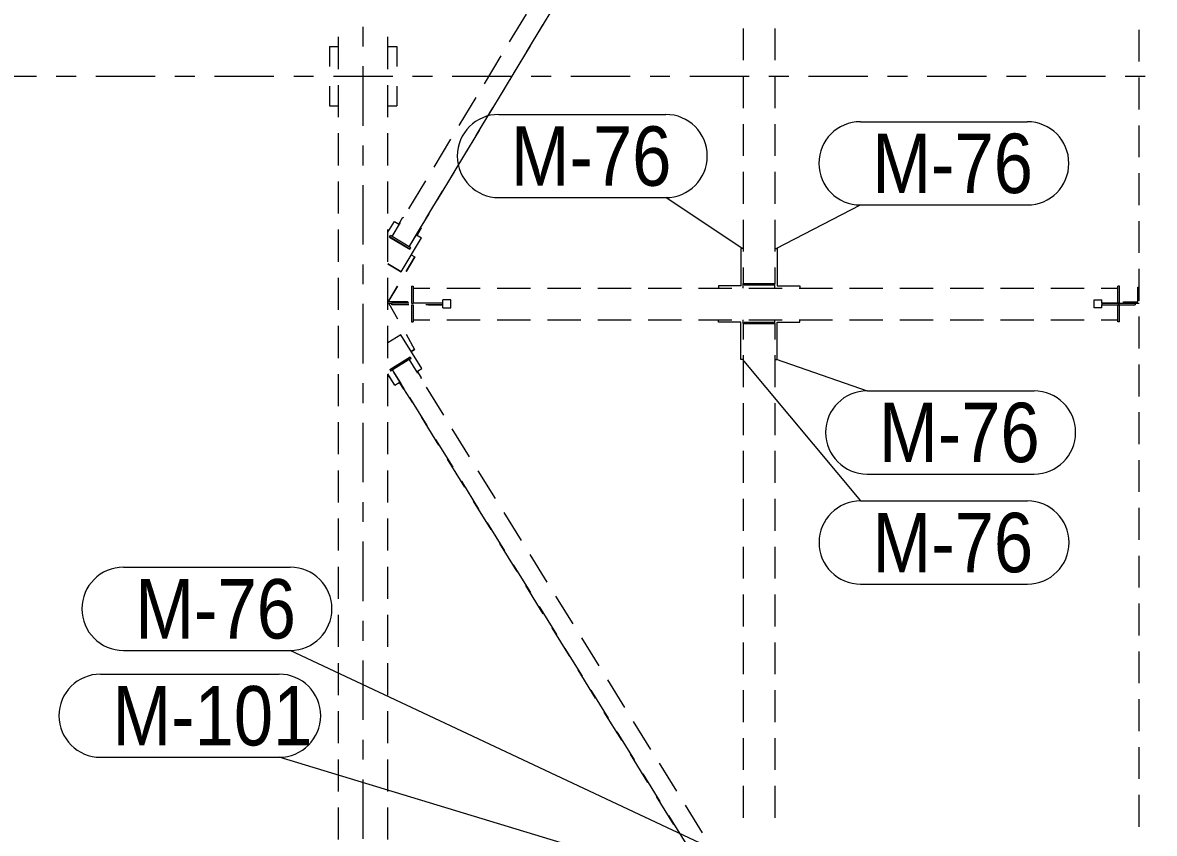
# Model space of a CAD drawing. Header units: millimetres. Extents: x -59 to 782, y -222 to 372.
# Drawn here: x 144.8 to 202, y 222.3 to 263.2 of the extents above; entities that cross this region are included whole.
import ezdxf

# ---------------------------------------------------------------- set-up
doc = ezdxf.new("R2010")
doc.units = ezdxf.units.MM
doc.linetypes.add('XKITLINE00', pattern=[0])
doc.linetypes.add('XKITLINE03', pattern=[6, 3, -1, 1, -1])
for name, color, linetype, lineweight in [('Part', 2, 'Continuous', 0), ('PartMark', 3, 'Continuous', 0), ('S-GRID', 1, 'Continuous', 0)]:
    doc.layers.add(name, color=color, linetype=linetype, lineweight=lineweight)
doc.styles.add('GOST type A', font='ARIAL.TTF')

msp = doc.modelspace()

# ---------------------------------------------------------------- linework, layer by layer
at = {"layer": 'Part', "linetype": 'XKITLINE00', "lineweight": 0}
for p, q in [((170.881, 262.738), (171.735, 264.152)), ((169.395, 262.228), (170.243, 263.631)), ((170.251, 261.711), (171.099, 263.114)), ((160.75, 260.863), (160.75, 262.484)), ((163.25, 260.863), (163.25, 262.484)), ((181.201, 262.915), (181.201, 261.305)), ((182.801, 262.915), (182.801, 261.305)), ((201.2, 261.236), (201.2, 262.846)), ((160.3, 261.998), (160.75, 261.998)), ((160.3, 261.998), (160.3, 260.998)), ((163.25, 261.998), (163.7, 261.998)), ((163.7, 261.998), (163.7, 260.998)), ((169.6, 260.617), (170.454, 262.031)), ((168.125, 260.123), (168.972, 261.526)), ((168.981, 259.606), (169.828, 261.009)), ((181.201, 260.5), (181.201, 258.889)), ((182.801, 260.5), (182.801, 258.889)), ((201.2, 258.822), (201.2, 260.432)), ((160.3, 259.998), (160.3, 258.998)), ((160.75, 258.431), (160.75, 260.052)), ((163.25, 258.431), (163.25, 260.052)), ((163.7, 259.998), (163.7, 258.998)), ((168.319, 258.496), (169.173, 259.91)), ((160.3, 259.001), (160.75, 259.001)), ((160.3, 258.998), (160.75, 258.998)), ((163.25, 259.001), (163.7, 259.001)), ((163.25, 258.998), (163.487, 258.998)), ((166.854, 258.019), (167.701, 259.422)), ((167.71, 257.502), (168.557, 258.905)), ((181.201, 258.084), (181.201, 256.474)), ((182.801, 258.084), (182.801, 256.474)), ((201.2, 256.408), (201.2, 258.017)), ((160.75, 255.999), (160.75, 257.621)), ((163.25, 255.999), (163.25, 257.621)), ((165.583, 255.915), (166.43, 257.317)), ((167.039, 256.375), (167.892, 257.789)), ((166.439, 255.398), (167.286, 256.801)), ((165.758, 254.254), (166.612, 255.668)), ((181.201, 255.669), (181.201, 254.058)), ((182.801, 255.669), (182.801, 254.058)), ((201.2, 253.994), (201.2, 255.603)), ((160.75, 253.568), (160.75, 255.189)), ((163.25, 253.568), (163.25, 255.189)), ((164.312, 253.81), (165.159, 255.213)), ((165.168, 253.293), (166.015, 254.696)), ((163.802, 253.038), (164.008, 253.38)), ((164.008, 253.38), (164.04, 253.361)), ((164.904, 252.84), (165.331, 253.547)), ((181.201, 253.253), (181.201, 251.643)), ((182.801, 253.253), (182.801, 251.643)), ((160.75, 251.136), (160.75, 252.757)), ((163.25, 252.625), (163.579, 253.169)), ((163.25, 251.136), (163.25, 252.757)), ((163.465, 252.407), (163.888, 253.109)), ((163.579, 253.169), (163.832, 253.016)), ((163.801, 253.035), (163.802, 253.038)), ((163.834, 253.018), (163.802, 253.038)), ((164.692, 252.5), (164.899, 252.843)), ((164.933, 252.822), (164.726, 252.48)), ((164.728, 252.476), (164.933, 252.815)), ((164.899, 252.843), (164.933, 252.822)), ((164.933, 252.815), (164.933, 252.822)), ((201.2, 251.579), (201.2, 253.189)), ((163.337, 252.391), (163.378, 252.459)), ((164.364, 251.771), (163.337, 252.391)), ((163.337, 252.391), (163.337, 252.381)), ((163.337, 252.381), (164.364, 251.761)), ((164.406, 251.839), (163.378, 252.459)), ((163.915, 250.631), (164.949, 252.342)), ((163.915, 250.629), (164.949, 252.341)), ((164.321, 251.89), (164.744, 252.592)), ((164.324, 251.889), (164.692, 252.498)), ((164.689, 252.499), (164.949, 252.342)), ((164.726, 252.48), (164.692, 252.5)), ((164.692, 252.498), (164.692, 252.5)), ((164.714, 252.542), (164.716, 252.54)), ((164.726, 252.477), (164.726, 252.48)), ((164.949, 252.342), (164.949, 252.341)), ((164.364, 251.771), (164.406, 251.839)), ((164.364, 251.761), (164.405, 251.83)), ((164.364, 251.761), (164.364, 251.771)), ((164.405, 251.83), (164.406, 251.839)), ((181.201, 251.801), (181.081, 251.801)), ((181.081, 251.801), (181.081, 249.921)), ((182.801, 251.801), (182.921, 251.801)), ((182.921, 251.801), (182.921, 249.921)), ((163.25, 251.032), (163.915, 250.631)), ((163.915, 250.629), (163.25, 251.031)), ((164.603, 251.382), (164.167, 250.644)), ((164.167, 250.643), (164.603, 251.38)), ((164.431, 251.486), (164.603, 251.382)), ((164.603, 251.38), (164.603, 251.382)), ((163.915, 250.631), (163.915, 250.629)), ((181.201, 250.838), (181.201, 250.033)), ((182.801, 250.838), (182.801, 250.033)), ((201.2, 249.165), (201.2, 250.775)), ((160.75, 248.704), (160.75, 250.325)), ((163.25, 248.704), (163.25, 250.325)), ((163.731, 249.906), (163.295, 249.168)), ((163.295, 249.167), (163.731, 249.905)), ((164.445, 249.901), (164.445, 249.041)), ((164.445, 249.901), (164.525, 249.901)), ((164.525, 249.901), (164.525, 249.041)), ((181.081, 249.921), (179.951, 249.921)), ((179.951, 249.921), (179.951, 249.801)), ((181.201, 250.041), (182.788, 250.041)), ((181.201, 249.801), (181.201, 250.033)), ((181.241, 250.041), (181.241, 249.974)), ((181.241, 250.041), (182.761, 250.041)), ((181.241, 250.001), (182.761, 250.001)), ((181.241, 249.974), (182.761, 249.974)), ((182.761, 249.974), (182.761, 250.041)), ((182.801, 249.801), (182.801, 250.033)), ((182.921, 249.921), (184.051, 249.921)), ((184.051, 249.921), (184.051, 249.801)), ((200.2, 249.901), (200.12, 249.901)), ((200.12, 249.041), (200.12, 249.901)), ((200.2, 249.041), (200.2, 249.901)), ((201.13, 249.111), (201.13, 249.841)), ((201.13, 249.841), (201.2, 249.841)), ((164.525, 249.801), (165.373, 249.801)), ((166.22, 249.801), (167.915, 249.801)), ((168.763, 249.801), (170.458, 249.801)), ((171.305, 249.801), (173, 249.801)), ((173.847, 249.801), (175.542, 249.801)), ((176.39, 249.801), (178.085, 249.801)), ((178.932, 249.801), (180.627, 249.801)), ((181.475, 249.801), (183.17, 249.801)), ((184.017, 249.801), (185.712, 249.801)), ((186.56, 249.801), (188.255, 249.801)), ((189.102, 249.801), (190.797, 249.801)), ((191.645, 249.801), (193.34, 249.801)), ((194.187, 249.801), (195.882, 249.801)), ((196.73, 249.801), (198.425, 249.801)), ((199.272, 249.801), (200.12, 249.801)), ((163.295, 249.168), (163.25, 249.168)), ((163.25, 249.167), (163.295, 249.167)), ((163.25, 249.121), (164.245, 249.121)), ((163.25, 249.041), (163.445, 249.041)), ((163.25, 249.018), (163.295, 249.018)), ((163.295, 249.167), (163.295, 249.168)), ((163.295, 249.018), (163.731, 248.245)), ((164.305, 249.041), (163.445, 249.041)), ((163.445, 248.961), (163.445, 249.041)), ((164.305, 248.961), (163.445, 248.961)), ((164.245, 249.121), (164.245, 249.041)), ((164.445, 249.041), (164.525, 249.041)), ((164.445, 248.961), (164.445, 248.101)), ((164.445, 248.961), (164.525, 248.961)), ((164.525, 249.051), (166.025, 249.051)), ((164.525, 248.961), (164.525, 248.101)), ((166.025, 249.041), (165.165, 249.041)), ((166.025, 248.961), (165.165, 248.961)), ((165.306, 248.951), (166.025, 248.951)), ((166.425, 249.201), (166.025, 249.201)), ((166.025, 249.041), (166.025, 249.201)), ((166.025, 248.961), (166.025, 249.041)), ((166.025, 248.801), (166.025, 248.961)), ((166.025, 248.801), (166.425, 248.801)), ((166.425, 248.801), (166.425, 249.201)), ((198.92, 248.801), (198.92, 249.201)), ((198.92, 249.201), (199.32, 249.201)), ((199.32, 248.801), (198.92, 248.801)), ((199.32, 249.041), (199.32, 249.201)), ((199.32, 249.051), (200.12, 249.051)), ((199.32, 249.041), (199.32, 248.961)), ((199.32, 249.041), (201, 249.041)), ((199.32, 248.961), (201, 248.961)), ((199.32, 248.801), (199.32, 248.961)), ((199.32, 248.951), (200.107, 248.951)), ((200.2, 249.041), (200.12, 249.041)), ((200.2, 248.961), (200.12, 248.961)), ((200.12, 248.101), (200.12, 248.961)), ((200.2, 248.101), (200.2, 248.961)), ((200.4, 249.041), (200.4, 249.111)), ((200.4, 249.111), (201.13, 249.111)), ((201, 249.041), (201, 248.961)), ((201, 249.041), (201.2, 249.041)), ((164.525, 248.201), (165.373, 248.201)), ((166.22, 248.201), (167.915, 248.201)), ((168.763, 248.201), (170.458, 248.201)), ((171.305, 248.201), (173, 248.201)), ((173.847, 248.201), (175.542, 248.201)), ((176.39, 248.201), (178.085, 248.201)), ((178.932, 248.201), (180.627, 248.201)), ((179.951, 248.081), (179.951, 248.201)), ((181.201, 248.019), (181.201, 248.201)), ((181.475, 248.201), (183.17, 248.201)), ((182.801, 248.019), (182.801, 248.201)), ((184.017, 248.201), (185.712, 248.201)), ((184.051, 248.081), (184.051, 248.201)), ((186.56, 248.201), (188.255, 248.201)), ((189.102, 248.201), (190.797, 248.201)), ((191.645, 248.201), (193.34, 248.201)), ((194.187, 248.201), (195.882, 248.201)), ((196.73, 248.201), (198.425, 248.201)), ((199.272, 248.201), (200.12, 248.201)), ((201.2, 246.751), (201.2, 248.36)), ((160.75, 246.272), (160.75, 247.894)), ((163.25, 246.272), (163.25, 247.894)), ((164.445, 248.101), (164.525, 248.101)), ((181.081, 248.081), (179.951, 248.081)), ((181.081, 246.201), (181.081, 248.081)), ((181.201, 248.019), (182.801, 248.019)), ((181.201, 248.019), (181.201, 247.214)), ((182.761, 248.059), (181.241, 248.059)), ((181.241, 248.059), (181.241, 248.019)), ((182.761, 248.019), (182.761, 248.059)), ((182.801, 248.019), (182.801, 247.214)), ((182.921, 246.201), (182.921, 248.081)), ((182.921, 248.081), (184.051, 248.081)), ((200.2, 248.101), (200.12, 248.101)), ((163.905, 247.445), (163.25, 247.039)), ((164.959, 245.745), (163.905, 247.445)), ((164.166, 247.472), (164.602, 246.699)), ((164.602, 246.699), (164.432, 246.594)), ((164.433, 246.593), (164.602, 246.698)), ((164.602, 246.698), (164.602, 246.699)), ((181.201, 246.409), (181.201, 244.799)), ((182.801, 246.409), (182.801, 244.799)), ((163.347, 245.697), (164.367, 246.33)), ((163.389, 245.629), (164.409, 246.262)), ((164.324, 246.207), (163.474, 245.68)), ((164.76, 245.504), (164.324, 246.207)), ((164.328, 246.201), (164.409, 246.252)), ((164.367, 246.33), (164.409, 246.262)), ((164.409, 246.262), (164.409, 246.252)), ((181.201, 246.201), (181.081, 246.201)), ((182.801, 246.201), (182.921, 246.201)), ((201.2, 244.337), (201.2, 245.946)), ((160.75, 243.841), (160.75, 245.462)), ((163.599, 244.903), (163.25, 245.465)), ((163.599, 244.901), (163.25, 245.464)), ((163.25, 243.841), (163.25, 245.462)), ((163.347, 245.697), (163.347, 245.688)), ((163.347, 245.697), (163.389, 245.629)), ((163.347, 245.688), (163.389, 245.62)), ((163.389, 245.62), (163.478, 245.674)), ((163.389, 245.62), (163.389, 245.629)), ((163.474, 245.68), (163.91, 244.977)), ((163.852, 245.063), (163.543, 245.562)), ((164.706, 245.591), (164.737, 245.611)), ((164.948, 245.271), (164.737, 245.611)), ((164.739, 245.609), (164.959, 245.745)), ((164.739, 245.608), (164.959, 245.744)), ((164.916, 245.252), (164.948, 245.271)), ((164.92, 245.246), (164.948, 245.264)), ((164.948, 245.264), (164.948, 245.271)), ((164.959, 245.744), (164.959, 245.745)), ((163.599, 244.903), (163.821, 245.04)), ((163.599, 244.901), (163.821, 245.039)), ((163.599, 244.901), (163.599, 244.903)), ((163.819, 245.042), (163.853, 245.063)), ((163.819, 245.042), (164.03, 244.702)), ((163.82, 245.035), (163.819, 245.042)), ((163.82, 245.035), (164.031, 244.695)), ((164.064, 244.723), (163.853, 245.063)), ((163.855, 245.061), (163.857, 245.063)), ((163.855, 245.06), (163.858, 245.062)), ((163.881, 245.018), (163.884, 245.02)), ((164.03, 244.702), (164.064, 244.723)), ((164.031, 244.695), (164.03, 244.702)), ((164.031, 244.695), (164.065, 244.716)), ((164.502, 244.006), (164.062, 244.715)), ((164.065, 244.716), (164.064, 244.723)), ((166.068, 243.394), (165.196, 244.8)), ((164.346, 244.274), (165.218, 242.867)), ((181.201, 243.993), (181.201, 242.383)), ((182.801, 243.993), (182.801, 242.383)), ((160.75, 241.409), (160.75, 243.03)), ((163.25, 241.409), (163.25, 243.03)), ((165.822, 241.877), (164.942, 243.296)), ((201.2, 241.923), (201.2, 243.532)), ((167.376, 241.283), (166.504, 242.69)), ((165.654, 242.163), (166.526, 240.757)), ((181.201, 241.578), (181.201, 239.968)), ((182.801, 241.578), (182.801, 239.968)), ((167.141, 239.748), (166.262, 241.167)), ((201.2, 239.508), (201.2, 241.118)), ((160.75, 238.977), (160.75, 240.598)), ((163.25, 238.977), (163.25, 240.598)), ((168.685, 239.173), (167.812, 240.58)), ((166.962, 240.053), (167.835, 238.646)), ((168.461, 237.62), (167.581, 239.039)), ((181.201, 239.162), (181.201, 237.552)), ((182.801, 239.162), (182.801, 237.552)), ((169.993, 237.063), (169.121, 238.47)), ((201.2, 237.094), (201.2, 238.704)), ((160.75, 236.546), (160.75, 238.167)), ((163.25, 236.546), (163.25, 238.167)), ((168.271, 237.943), (169.143, 236.536)), ((169.781, 235.491), (168.901, 236.91)), ((181.201, 236.747), (181.201, 235.136)), ((182.801, 236.747), (182.801, 235.136)), ((171.301, 234.953), (170.429, 236.36)), ((201.2, 234.68), (201.2, 236.289)), ((160.75, 234.114), (160.75, 235.735)), ((163.25, 234.114), (163.25, 235.735)), ((169.579, 235.833), (170.451, 234.426)), ((171.1, 233.363), (170.221, 234.782)), ((172.609, 232.843), (171.737, 234.25)), ((181.201, 234.331), (181.2, 232.721)), ((182.801, 234.331), (182.8, 232.721)), ((201.2, 232.266), (201.2, 233.875)), ((160.75, 231.682), (160.75, 233.303)), ((163.25, 231.682), (163.25, 233.303)), ((170.887, 233.723), (171.759, 232.316)), ((172.42, 231.234), (171.54, 232.653)), ((173.917, 230.733), (173.045, 232.139)), ((172.195, 231.613), (173.067, 230.206)), ((181.2, 231.916), (181.2, 230.305)), ((182.8, 231.916), (182.8, 230.305)), ((201.2, 229.851), (201.2, 231.461)), ((160.75, 229.25), (160.75, 230.871)), ((163.25, 229.25), (163.25, 230.871)), ((173.74, 229.105), (172.86, 230.524)), ((175.225, 228.622), (174.353, 230.029)), ((173.503, 229.502), (174.376, 228.096)), ((181.2, 229.5), (181.2, 227.89)), ((182.8, 229.5), (182.8, 227.89)), ((201.2, 227.437), (201.2, 229.047)), ((160.75, 226.819), (160.75, 228.44)), ((163.25, 226.819), (163.25, 228.44)), ((175.059, 226.977), (174.179, 228.396)), ((176.534, 226.512), (175.662, 227.919)), ((174.812, 227.392), (175.684, 225.985)), ((181.2, 227.085), (181.2, 225.474)), ((182.8, 227.085), (182.8, 225.474)), ((201.2, 225.023), (201.2, 226.632)), ((160.75, 224.387), (160.75, 226.008)), ((163.25, 224.387), (163.25, 226.008)), ((176.379, 224.848), (175.499, 226.267)), ((176.12, 225.282), (176.992, 223.875)), ((177.842, 224.402), (176.97, 225.809)), ((181.2, 224.669), (181.2, 223.059)), ((182.8, 224.669), (182.8, 223.059)), ((177.698, 222.72), (176.819, 224.139)), ((201.2, 222.609), (201.2, 224.218)), ((160.75, 221.955), (160.75, 223.576)), ((163.25, 221.955), (163.25, 223.576)), ((179.15, 222.292), (178.278, 223.699)), ((177.428, 223.172), (178.3, 221.765))]:
    msp.add_line(p, q, dxfattribs=at)
at = {"layer": 'PartMark', "linetype": 'XKITLINE00', "lineweight": 0}
for p, q in [((168.855, 258.569), (177.285, 258.569)), ((187.118, 258.2), (195.548, 258.2)), ((168.855, 254.369), (177.285, 254.369)), ((181.138, 251.796), (177.285, 254.369)), ((182.863, 251.796), (187.118, 254)), ((187.118, 254), (195.548, 254)), ((181.138, 246.206), (187.127, 239.054)), ((182.863, 246.206), (187.459, 244.614)), ((187.459, 244.614), (195.89, 244.614)), ((187.459, 240.414), (195.89, 240.414)), ((187.127, 239.054), (195.558, 239.054)), ((149.89, 235.71), (158.321, 235.71)), ((187.127, 234.854), (195.558, 234.854)), ((149.89, 231.51), (158.321, 231.51)), ((181.138, 220.796), (158.321, 231.51)), ((148.734, 230.311), (157.754, 230.311)), ((148.734, 226.111), (157.754, 226.111)), ((179.191, 219.622), (157.754, 226.111))]:
    msp.add_line(p, q, dxfattribs=at)
for centre, start, end in [((168.855, 256.469), 90, 270), ((177.285, 256.469), 270, 90), ((187.118, 256.1), 90, 270), ((195.548, 256.1), 270, 90), ((187.459, 242.514), 90, 270), ((195.89, 242.514), 270, 90), ((187.127, 236.954), 90, 270), ((195.558, 236.954), 270, 90), ((149.89, 233.61), 90, 270), ((158.321, 233.61), 270, 90), ((148.734, 228.211), 90, 270), ((157.754, 228.211), 270, 90)]:
    msp.add_arc(centre, 2.1, start, end, dxfattribs=at)
at = {"layer": 'S-GRID', "linetype": 'XKITLINE03', "lineweight": 0}
for p, q in [((162, -30), (162, 341.066)), ((-25.505, 260.5), (716.53, 260.5))]:
    msp.add_line(p, q, dxfattribs=at)

# ---------------------------------------------------------------- texts
at = {"layer": 'PartMark', "style": 'GOST type A', "width": 0.85}
for s, p in [('М-76', (169.455, 254.969)), ('М-76', (187.718, 254.6)), ('М-76', (188.059, 241.014)), ('М-76', (187.727, 235.454)), ('М-76', (150.49, 232.11)), ('М-101', (149.334, 226.711))]:
    msp.add_text(s, height=3, dxfattribs=at).set_placement(p)

doc.saveas('drawing.dxf')
